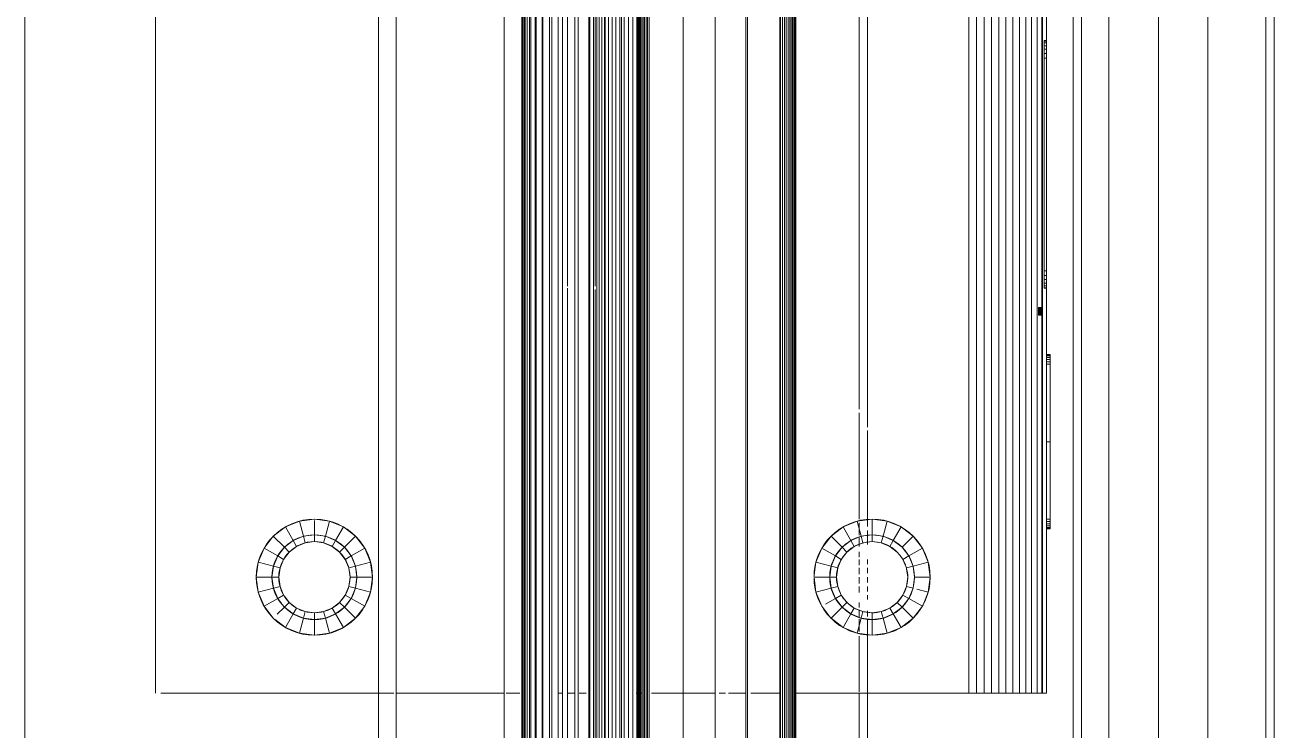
# Model space of a CAD drawing. Header units: millimetres. Extents: x -21051 to 202668, y -15646 to 13691.
# Drawn here: x -6299.7 to -5977.2, y 3319 to 3501.1 of the extents above; entities that cross this region are included whole.
import ezdxf

# ---------------------------------------------------------------- set-up
doc = ezdxf.new("R2010")
doc.units = ezdxf.units.MM
doc.layers.add('G-IMPT', color=8, linetype='Continuous', lineweight=5)
doc.layers.add('I-FURN', color=30, linetype='Continuous', lineweight=5)
doc.layers.get('0').off()
doc.layers.get('I-FURN').off()

# ---------------------------------------------------------------- blocks, each defined once
blk = doc.blocks.new('Sony_TV_Stand_7519 - Eileen_TV_Stand_Tall_dwg-860999-00_Ground floor')
at = {"layer": 'G-IMPT'}
for p, q in [((0, 215), (472.5, 215)), ((0, 215), (472.5, 215)), ((0, 215), (472.5, 215)), ((7.5, 215), (465, 215)), ((7.5, 215), (465, 215)), ((7.5, 215), (465, 215)), ((465, 215), (7.5, 215)), ((7.5, 215), (465, 215)), ((465, 215), (7.5, 215)), ((465, 215), (7.5, 215)), ((7.5, 215), (465, 215)), ((7.5, 215), (465, 215)), ((7.5, 215), (465, 215)), ((465, 215), (7.5, 215)), ((7.5, 215), (465, 215)), ((327.33, 71.42), (126.27, 71.42)), ((126.27, 71.42), (327.33, 71.42)), ((346.25, 71.42), (327.96, 71.42)), ((327.96, 71.42), (346.25, 71.42)), ((349.02, 71.42), (346.91, 71.42)), ((346.91, 71.42), (349.02, 71.42)), ((350.94, 71.42), (349.34, 71.42)), ((349.34, 71.42), (350.94, 71.42)), ((352.78, 71.42), (351.91, 71.42)), ((351.91, 71.42), (352.78, 71.42)), ((354.18, 71.42), (353.18, 71.42)), ((353.18, 71.42), (354.18, 71.42)), ((355.74, 71.42), (354.66, 71.42)), ((354.66, 71.42), (355.74, 71.42)), ((357.35, 71.42), (356.25, 71.42)), ((356.25, 71.42), (357.35, 71.42)), ((358.91, 71.42), (357.84, 71.42)), ((357.84, 71.42), (358.91, 71.42)), ((361.45, 71.42), (360.59, 71.42)), ((360.59, 71.42), (361.45, 71.42)), ((363.16, 71.42), (361.9, 71.42)), ((361.9, 71.42), (363.16, 71.42)), ((365.59, 71.42), (363.48, 71.42)), ((363.48, 71.42), (365.59, 71.42)), ((376, 71.42), (366.43, 71.42)), ((366.43, 71.42), (376, 71.42)), ((460, 71.42), (376.25, 71.42)), ((376.25, 71.42), (460, 71.42)), ((126.26, 70), (330.44, 70)), ((330.44, 70), (126.26, 70)), ((330.99, 70), (346.25, 70)), ((346.25, 70), (330.99, 70)), ((346.36, 70), (347.53, 70)), ((347.53, 70), (346.36, 70)), ((348.2, 70), (349.06, 70)), ((349.06, 70), (348.2, 70)), ((349.06, 70), (350.64, 70)), ((350.64, 70), (349.06, 70)), ((353.18, 70), (353.99, 70)), ((353.99, 70), (353.18, 70)), ((354.66, 70), (355.55, 70)), ((355.55, 70), (354.66, 70)), ((356.25, 70), (357.17, 70)), ((357.17, 70), (356.25, 70)), ((357.84, 70), (358.73, 70)), ((358.73, 70), (357.84, 70)), ((359.32, 70), (360.12, 70)), ((360.12, 70), (359.32, 70)), ((362.07, 70), (363.02, 70)), ((363.02, 70), (362.07, 70)), ((363.44, 70), (366.14, 70)), ((366.14, 70), (363.44, 70)), ((366.32, 70), (376.25, 70)), ((376.25, 70), (366.32, 70)), ((376.25, 70), (460, 70)), ((460, 70), (376.25, 70)), ((0, 34.57), (472.5, 34.57)), ((0, 34.57), (472.5, 34.57)), ((460, 33.15), (12.5, 33.15)), ((460, 28.41), (12.5, 28.41)), ((460, 28.41), (12.5, 28.41)), ((12.5, 28.41), (460, 28.41)), ((460, 28.41), (12.5, 28.41)), ((460, 19.91), (12.5, 19.91)), ((460, 19.91), (12.5, 19.91)), ((12.5, 19.91), (460, 19.91)), ((460, 19.91), (12.5, 19.91)), ((12.5, 11.41), (460, 11.41)), ((12.5, 11.41), (460, 11.41)), ((12.5, 11.41), (460, 11.41)), ((12.5, 11.41), (460, 11.41)), ((0, 0), (472.5, 0)), ((460, 1.42), (12.5, 1.42)), ((12.5, 1.42), (460, 1.42))]:
    blk.add_line(p, q, dxfattribs=at)
at = {"layer": 'G-IMPT', "flags": 128}
for points in [[(0, 129.31), (0, 215), (472.5, 215)], [(472.5, 82.31), (472.5, 34.57), (472.5, 0), (0, 0), (0, 34.57), (0, 82.31)], [(12.5, 1.42), (12.5, 33.15), (460, 33.15)]]:
    blk.add_lwpolyline(points, dxfattribs=at)
blk = doc.blocks.new('Sony_TV_Stand_7519 - Sony_TV_Stand_7519-1172076-00_Ground floor')
at = {"layer": 'G-IMPT'}
for p, q in [((210, 65), (-15.3, 65)), ((210, 65), (-15.3, 65)), ((45.87, 65), (10.63, 65)), ((10.63, 65), (45.87, 65)), ((45.87, 65), (10.63, 65)), ((41.37, 65), (41.37, 64.43)), ((41.52, 65), (41.37, 65)), ((41.52, 65), (41.37, 65)), ((41.37, 65), (45.87, 65)), ((41.37, 65), (41.37, 64.43)), ((41.52, 65), (41.97, 65)), ((41.52, 65), (41.97, 65)), ((41.52, 65), (41.52, 64.43)), ((41.52, 65), (41.52, 64.43)), ((41.52, 65), (41.52, 64.43)), ((41.52, 65), (41.52, 64.43)), ((41.97, 65), (42.69, 65)), ((41.97, 65), (42.69, 65)), ((41.97, 65), (41.97, 64.43)), ((41.97, 65), (41.97, 64.43)), ((41.97, 65), (41.97, 64.43)), ((41.97, 65), (41.97, 64.43)), ((42.69, 65), (43.62, 65)), ((42.69, 65), (43.62, 65)), ((42.69, 65), (42.69, 64.43)), ((42.69, 65), (42.69, 64.43)), ((42.69, 65), (42.69, 64.43)), ((42.69, 65), (42.69, 64.43)), ((43.62, 65), (44.7, 65)), ((43.62, 65), (44.7, 65)), ((43.62, 65), (43.62, 64.43)), ((43.62, 65), (43.62, 64.43)), ((43.62, 65), (43.62, 64.43)), ((43.62, 65), (43.62, 64.43)), ((44.7, 65), (45.87, 65)), ((44.7, 65), (45.87, 65)), ((44.7, 65), (44.7, 64.43)), ((44.7, 65), (44.7, 64.43)), ((44.7, 65), (44.7, 64.43)), ((44.7, 65), (44.7, 64.43)), ((45.87, 65), (100.87, 65)), ((45.87, 65), (100.87, 65)), ((45.87, 65), (45.87, 64.43)), ((45.87, 65), (45.87, 64.43)), ((100.87, 65), (45.87, 65)), ((45.87, 65), (100.87, 65)), ((45.87, 64.43), (45.87, 65)), ((100.87, 65), (45.87, 65)), ((100.87, 65), (102.03, 65)), ((100.87, 65), (102.03, 65)), ((100.87, 65), (100.87, 64.43)), ((100.87, 65), (100.87, 64.43)), ((125, 65), (100.87, 65)), ((100.87, 65), (125, 65)), ((105.37, 65), (100.87, 65)), ((125, 65), (100.87, 65)), ((102.03, 65), (103.12, 65)), ((102.03, 65), (103.12, 65)), ((102.03, 65), (102.03, 64.43)), ((102.03, 65), (102.03, 64.43)), ((102.03, 65), (102.03, 64.43)), ((102.03, 65), (102.03, 64.43)), ((103.12, 65), (104.05, 65)), ((103.12, 65), (104.05, 65)), ((103.12, 65), (103.12, 64.43)), ((103.12, 65), (103.12, 64.43)), ((103.12, 65), (103.12, 64.43)), ((103.12, 65), (103.12, 64.43)), ((104.05, 65), (104.77, 65)), ((104.05, 65), (104.77, 65)), ((104.05, 65), (104.05, 64.43)), ((104.05, 65), (104.05, 64.43)), ((104.05, 65), (104.05, 64.43)), ((104.05, 65), (104.05, 64.43)), ((104.77, 65), (105.21, 65)), ((104.77, 65), (105.21, 65)), ((104.77, 65), (104.77, 64.43)), ((104.77, 65), (104.77, 64.43)), ((104.77, 65), (104.77, 64.43)), ((104.77, 65), (104.77, 64.43)), ((105.21, 65), (105.37, 65)), ((105.21, 65), (105.37, 65)), ((105.21, 65), (105.21, 64.43)), ((105.21, 65), (105.21, 64.43)), ((105.21, 65), (105.21, 64.43)), ((105.21, 65), (105.21, 64.43)), ((105.37, 65), (105.37, 64.43)), ((105.37, 65), (105.37, 64.43)), ((122.5, 66), (122.5, 65)), ((122.59, 66), (122.5, 66)), ((122.59, 66), (122.5, 66)), ((122.5, 66), (125, 66)), ((122.5, 65), (122.5, 66)), ((122.59, 65), (122.5, 65)), ((122.59, 65), (122.5, 65)), ((122.5, 65), (125, 65)), ((122.5, 65), (125, 65)), ((122.59, 66), (122.83, 66)), ((122.59, 66), (122.83, 66)), ((122.59, 66), (122.59, 65)), ((122.59, 66), (122.59, 65)), ((122.59, 65), (122.59, 66)), ((122.59, 65), (122.59, 66)), ((122.83, 65), (122.59, 65)), ((122.83, 65), (122.59, 65)), ((122.83, 66), (123.23, 66)), ((122.83, 66), (123.23, 66)), ((122.83, 66), (122.83, 65)), ((122.83, 65), (122.83, 66)), ((122.83, 65), (122.83, 66)), ((122.83, 65), (122.83, 66)), ((122.83, 65), (123.23, 65)), ((123.23, 65), (122.83, 65)), ((123.23, 66), (123.75, 66)), ((123.23, 66), (123.75, 66)), ((123.23, 66), (123.23, 65)), ((123.23, 65), (123.23, 66)), ((123.23, 65), (123.23, 66)), ((123.23, 65), (123.23, 66)), ((123.23, 65), (123.75, 65)), ((123.75, 65), (123.23, 65)), ((123.75, 66), (124.35, 66)), ((123.75, 66), (124.35, 66)), ((123.75, 66), (123.75, 65)), ((123.75, 66), (123.75, 65)), ((123.75, 65), (123.75, 66)), ((123.75, 65), (123.75, 66)), ((123.75, 65), (124.35, 65)), ((124.35, 65), (123.75, 65)), ((124.35, 66), (125, 66)), ((124.35, 66), (125, 66)), ((124.35, 66), (124.35, 65)), ((124.35, 66), (124.35, 65)), ((124.35, 65), (124.35, 66)), ((124.35, 65), (124.35, 66)), ((124.35, 65), (125, 65)), ((125, 65), (124.35, 65)), ((125, 66), (145, 66)), ((125, 66), (145, 66)), ((125, 66), (125, 65)), ((125, 66), (125, 65)), ((125, 66), (145, 66)), ((125, 65), (125, 66)), ((125, 65), (145, 65)), ((145, 65), (125, 65)), ((165, 65), (125, 65)), ((125, 65), (165, 65)), ((145, 65), (125, 65)), ((145, 65), (125, 65)), ((165, 65), (125, 65)), ((145, 66), (165, 66)), ((145, 66), (165, 66)), ((145, 66), (145, 65)), ((145, 66), (145, 65)), ((145, 66), (145, 65)), ((145, 65), (165, 65)), ((145, 65), (165, 65)), ((165, 65), (145, 65)), ((145, 65), (165, 65)), ((165, 66), (165.65, 66)), ((165.65, 66), (165, 66)), ((165, 66), (165, 65)), ((165, 66), (165, 65)), ((167.5, 66), (165, 66)), ((165.65, 65), (165, 65)), ((165, 65), (165.65, 65)), ((210, 65), (165, 65)), ((165, 65), (210, 65)), ((167.5, 65), (165, 65)), ((210, 65), (165, 65)), ((165.65, 66), (166.25, 66)), ((166.25, 66), (165.65, 66)), ((165.65, 66), (165.65, 65)), ((165.65, 66), (165.65, 65)), ((165.65, 65), (165.65, 66)), ((165.65, 65), (165.65, 66)), ((166.25, 65), (165.65, 65)), ((165.65, 65), (166.25, 65)), ((166.25, 66), (166.77, 66)), ((166.25, 66), (166.77, 66)), ((166.25, 66), (166.25, 65)), ((166.25, 66), (166.25, 65)), ((166.25, 65), (166.25, 66)), ((166.25, 65), (166.25, 66)), ((166.77, 65), (166.25, 65)), ((166.25, 65), (166.77, 65)), ((166.77, 66), (167.17, 66)), ((166.77, 66), (167.17, 66)), ((166.77, 66), (166.77, 65)), ((166.77, 65), (166.77, 66)), ((166.77, 65), (166.77, 66)), ((166.77, 65), (166.77, 66)), ((166.77, 65), (167.17, 65)), ((166.77, 65), (167.17, 65)), ((167.17, 66), (167.41, 66)), ((167.17, 66), (167.41, 66)), ((167.17, 66), (167.17, 65)), ((167.17, 66), (167.17, 65)), ((167.17, 65), (167.17, 66)), ((167.17, 65), (167.17, 66)), ((167.17, 65), (167.41, 65)), ((167.41, 65), (167.17, 65)), ((167.41, 66), (167.5, 66)), ((167.41, 66), (167.5, 66)), ((167.41, 66), (167.41, 65)), ((167.41, 66), (167.41, 65)), ((167.41, 65), (167.41, 66)), ((167.41, 65), (167.41, 66)), ((167.41, 65), (167.5, 65)), ((167.5, 65), (167.41, 65)), ((167.5, 66), (167.5, 65)), ((167.5, 65), (167.5, 66)), ((210, 65), (210, 64)), ((210, 65), (210, 64)), ((210, 65), (210, 63.86)), ((210, 63.86), (210, 65)), ((210, 64), (210, 65)), ((210, 65), (210, 64)), ((210, 64), (210, 65)), ((210, 64), (210, 65)), ((-210, 64), (210, 64)), ((-210, 64), (210, 64)), ((210, 64), (-210, 64)), ((-210, 64), (210, 64)), ((-210, 63.86), (210, 63.86)), ((-210, 63.86), (210, 63.86)), ((-210, 63.86), (210, 63.86)), ((-210, 63.86), (210, 63.86)), ((-210, 62.58), (210, 62.58)), ((-210, 62.58), (210, 62.58)), ((-210, 62.58), (210, 62.58)), ((-210, 62.58), (210, 62.58)), ((41.52, 64.43), (41.37, 64.43)), ((41.52, 64.43), (41.37, 64.43)), ((41.37, 64.43), (45.87, 64.43)), ((41.52, 64.43), (41.97, 64.43)), ((41.52, 64.43), (41.97, 64.43)), ((41.97, 64.43), (42.69, 64.43)), ((41.97, 64.43), (42.69, 64.43)), ((42.69, 64.43), (43.62, 64.43)), ((42.69, 64.43), (43.62, 64.43)), ((43.62, 64.43), (44.7, 64.43)), ((43.62, 64.43), (44.7, 64.43)), ((44.7, 64.43), (45.87, 64.43)), ((44.7, 64.43), (45.87, 64.43)), ((45.87, 64.43), (100.87, 64.43)), ((45.87, 64.43), (100.87, 64.43)), ((100.87, 64.43), (102.03, 64.43)), ((100.87, 64.43), (102.03, 64.43)), ((105.37, 64.43), (100.87, 64.43)), ((102.03, 64.43), (103.12, 64.43)), ((102.03, 64.43), (103.12, 64.43)), ((103.12, 64.43), (104.05, 64.43)), ((103.12, 64.43), (104.05, 64.43)), ((104.05, 64.43), (104.77, 64.43)), ((104.05, 64.43), (104.77, 64.43)), ((104.77, 64.43), (105.21, 64.43)), ((104.77, 64.43), (105.21, 64.43)), ((105.21, 64.43), (105.37, 64.43)), ((105.21, 64.43), (105.37, 64.43)), ((110.3, 64), (110.33, 64)), ((110.33, 64), (110.3, 64)), ((110.3, 63), (110.3, 64)), ((110.33, 64), (110.3, 64)), ((110.3, 64), (110.33, 64)), ((112.3, 64), (110.3, 64)), ((110.3, 64), (110.3, 63)), ((110.3, 63), (110.33, 63)), ((110.33, 63), (110.3, 63)), ((112.3, 63), (110.3, 63)), ((110.33, 64), (110.43, 64)), ((110.43, 64), (110.33, 64)), ((110.33, 63), (110.33, 64)), ((110.33, 63), (110.33, 64)), ((110.43, 64), (110.33, 64)), ((110.33, 64), (110.43, 64)), ((110.33, 64), (110.33, 63)), ((110.33, 64), (110.33, 63)), ((110.33, 63), (110.43, 63)), ((110.33, 63), (110.43, 63)), ((110.43, 64), (110.59, 64)), ((110.43, 64), (110.59, 64)), ((110.43, 64), (110.43, 63)), ((110.43, 63), (110.43, 64)), ((110.59, 64), (110.43, 64)), ((110.43, 64), (110.59, 64)), ((110.43, 64), (110.43, 63)), ((110.43, 64), (110.43, 63)), ((110.43, 63), (110.59, 63)), ((110.43, 63), (110.59, 63)), ((110.8, 64), (110.59, 64)), ((110.59, 64), (110.8, 64)), ((110.59, 63), (110.59, 64)), ((110.59, 63), (110.59, 64)), ((110.8, 64), (110.59, 64)), ((110.59, 64), (110.8, 64)), ((110.59, 64), (110.59, 63)), ((110.59, 64), (110.59, 63)), ((110.59, 63), (110.8, 63)), ((110.8, 63), (110.59, 63)), ((111.04, 64), (110.8, 64)), ((110.8, 64), (111.04, 64)), ((110.8, 64), (110.8, 63)), ((110.8, 63), (110.8, 64)), ((111.04, 64), (110.8, 64)), ((110.8, 64), (111.04, 64)), ((110.8, 64), (110.8, 63)), ((110.8, 64), (110.8, 63)), ((110.8, 63), (111.04, 63)), ((111.04, 63), (110.8, 63)), ((111.3, 64), (111.04, 64)), ((111.04, 64), (111.3, 64)), ((111.04, 64), (111.04, 63)), ((111.04, 63), (111.04, 64)), ((111.3, 64), (111.04, 64)), ((111.04, 64), (111.3, 64)), ((111.04, 64), (111.04, 63)), ((111.04, 64), (111.04, 63)), ((111.04, 63), (111.3, 63)), ((111.04, 63), (111.3, 63)), ((111.55, 64), (111.3, 64)), ((111.3, 64), (111.55, 64)), ((111.3, 64), (111.3, 63)), ((111.3, 63), (111.3, 64)), ((111.3, 64), (111.55, 64)), ((111.3, 64), (111.55, 64)), ((111.3, 64), (111.3, 63)), ((111.3, 64), (111.3, 63)), ((111.3, 63), (111.55, 63)), ((111.55, 63), (111.3, 63)), ((111.8, 64), (111.55, 64)), ((111.55, 64), (111.8, 64)), ((111.55, 64), (111.55, 63)), ((111.55, 63), (111.55, 64)), ((111.55, 64), (111.8, 64)), ((111.8, 64), (111.55, 64)), ((111.55, 64), (111.55, 63)), ((111.55, 64), (111.55, 63)), ((111.55, 63), (111.8, 63)), ((111.55, 63), (111.8, 63)), ((112, 64), (111.8, 64)), ((111.8, 64), (112, 64)), ((111.8, 64), (111.8, 63)), ((111.8, 63), (111.8, 64)), ((111.8, 64), (112, 64)), ((112, 64), (111.8, 64)), ((111.8, 64), (111.8, 63)), ((111.8, 64), (111.8, 63)), ((111.8, 63), (112, 63)), ((111.8, 63), (112, 63)), ((112, 64), (112.16, 64)), ((112.16, 64), (112, 64)), ((112, 63), (112, 64)), ((112, 63), (112, 64)), ((112, 64), (112.16, 64)), ((112.16, 64), (112, 64)), ((112, 64), (112, 63)), ((112, 64), (112, 63)), ((112, 63), (112.16, 63)), ((112.16, 63), (112, 63)), ((112.16, 64), (112.26, 64)), ((112.26, 64), (112.16, 64)), ((112.16, 63), (112.16, 64)), ((112.16, 63), (112.16, 64)), ((112.16, 64), (112.26, 64)), ((112.26, 64), (112.16, 64)), ((112.16, 64), (112.16, 63)), ((112.16, 64), (112.16, 63)), ((112.16, 63), (112.26, 63)), ((112.26, 63), (112.16, 63)), ((112.3, 64), (112.26, 64)), ((112.3, 64), (112.26, 64)), ((112.26, 63), (112.26, 64)), ((112.26, 63), (112.26, 64)), ((112.26, 64), (112.3, 64)), ((112.3, 64), (112.26, 64)), ((112.26, 64), (112.26, 63)), ((112.26, 64), (112.26, 63)), ((112.3, 63), (112.26, 63)), ((112.26, 63), (112.3, 63)), ((112.3, 63), (112.3, 64)), ((112.3, 64), (112.3, 63)), ((210, 64.1), (210, 56.34)), ((210, 56.34), (210, 64.1)), ((210, 63.86), (210, 62.58)), ((210, 62.58), (210, 63.86)), ((210, 62.58), (210, 61.18)), ((210, 62.58), (210, 61.18)), ((-210, 61.18), (210, 61.18)), ((-210, 61.18), (210, 61.18)), ((-210, 61.18), (210, 61.18)), ((-210, 61.18), (210, 61.18)), ((-210, 59.66), (210, 59.66)), ((-210, 59.66), (210, 59.66)), ((-210, 59.66), (210, 59.66)), ((-210, 59.66), (210, 59.66)), ((210, 61.18), (210, 59.66)), ((210, 59.66), (210, 61.18)), ((210, 59.66), (210, 58.05)), ((210, 59.66), (210, 58.05)), ((-210, 58.05), (210, 58.05)), ((-210, 58.05), (210, 58.05)), ((-210, 58.05), (210, 58.05)), ((-210, 58.05), (210, 58.05)), ((-210, 56.34), (210, 56.34)), ((-210, 56.34), (210, 56.34)), ((-210, 56.34), (210, 56.34)), ((-210, 56.34), (210, 56.34)), ((210, 58.05), (210, 56.34)), ((210, 58.05), (210, 56.34)), ((210, 54.56), (210, 56.34)), ((210, 56.34), (210, 54.56)), ((210, 56.34), (210, 45)), ((210, 45), (210, 56.34)), ((-210, 54.56), (210, 54.56)), ((-210, 54.56), (210, 54.56)), ((-210, 54.56), (210, 54.56)), ((-210, 54.56), (210, 54.56)), ((-210, 52.72), (210, 52.72)), ((-210, 52.72), (210, 52.72)), ((-210, 52.72), (210, 52.72)), ((-210, 52.72), (210, 52.72)), ((210, 54.56), (210, 52.72)), ((210, 54.56), (210, 52.72)), ((210, 52.72), (210, 50.82)), ((210, 52.72), (210, 50.82)), ((-210, 50.82), (210, 50.82)), ((-210, 50.82), (210, 50.82)), ((-210, 50.82), (210, 50.82)), ((-210, 50.82), (210, 50.82)), ((-210, 48.9), (210, 48.9)), ((-210, 48.9), (210, 48.9)), ((-210, 48.9), (210, 48.9)), ((-210, 48.9), (210, 48.9)), ((210, 50.82), (210, 48.9)), ((210, 50.82), (210, 48.9)), ((210, 48.9), (210, 46.95)), ((210, 48.9), (210, 46.95)), ((-210, 46.95), (210, 46.95)), ((-210, 46.95), (210, 46.95)), ((-210, 46.95), (210, 46.95)), ((-210, 46.95), (210, 46.95)), ((210, 45), (210, 46.95)), ((210, 45), (210, 46.95)), ((210, 45), (-210, 45)), ((210, 45), (-210, 45)), ((-210, 45), (210, 45)), ((-210, 45), (210, 45)), ((210, 45), (-210, 45)), ((210, 45), (-210, 45)), ((-210, 45), (210, 45)), ((-210, 45), (210, 45)), ((210, 0.3), (210, 45)), ((210, 45), (210, 0.3)), ((210, 45), (210, 0.3)), ((172.5, 32.99), (169.39, 30.61)), ((176.12, 34.49), (172.5, 32.99)), ((172.5, 32.99), (174.52, 29.48)), ((176.12, 34.49), (180, 35)), ((176.12, 34.49), (177.17, 30.58)), ((180, 35), (183.88, 34.49)), ((180, 35), (180, 30.95)), ((180, 35), (180, 30.95)), ((183.88, 34.49), (183.09, 31.55)), ((183.88, 34.49), (183.09, 31.55)), ((183.88, 34.49), (186.67, 33.33)), ((187.5, 32.99), (185.47, 29.48)), ((187.5, 32.99), (190.61, 30.61)), ((169.39, 30.61), (167.01, 27.5)), ((169.39, 30.61), (172.26, 27.74)), ((169.39, 30.61), (172.26, 27.74)), ((174.52, 29.48), (172.26, 27.74)), ((174.52, 29.48), (177.17, 30.58)), ((174.52, 29.48), (175.4, 27.97)), ((177.17, 30.58), (180, 30.95)), ((177.17, 30.58), (177.62, 28.88)), ((180, 29.2), (177.82, 28.91)), ((177.82, 28.91), (180, 29.2)), ((177.82, 28.91), (180, 29.2)), ((180, 30.95), (182.83, 30.58)), ((182.38, 28.88), (180, 29.2)), ((182.38, 28.88), (180, 29.2)), ((180, 29.2), (182.38, 28.88)), ((182.83, 30.58), (182.38, 28.88)), ((182.83, 30.58), (182.38, 28.88)), ((185.47, 29.48), (182.83, 30.58)), ((185.47, 29.48), (184.6, 27.97)), ((185.47, 29.48), (187.74, 27.74)), ((190.61, 30.61), (187.74, 27.74)), ((190.61, 30.61), (192.99, 27.5)), ((167.01, 27.5), (165.51, 23.88)), ((167.01, 27.5), (170.52, 25.47)), ((167.01, 27.5), (170.52, 25.47)), ((170.52, 25.47), (172.26, 27.74)), ((172.03, 24.6), (173.5, 26.5)), ((172.03, 24.6), (173.5, 26.5)), ((173.5, 26.5), (172.03, 24.6)), ((177.62, 28.88), (175.4, 27.97)), ((177.62, 28.88), (175.4, 27.97)), ((177.62, 28.88), (175.4, 27.97)), ((184.6, 27.97), (182.38, 28.88)), ((182.38, 28.88), (184.6, 27.97)), ((184.6, 27.97), (182.38, 28.88)), ((184.6, 27.97), (186.5, 26.5)), ((184.6, 27.97), (186.5, 26.5)), ((186.5, 26.5), (184.6, 27.97)), ((186.5, 26.5), (187.74, 27.74)), ((186.5, 26.5), (187.97, 24.6)), ((187.97, 24.6), (186.5, 26.5)), ((186.5, 26.5), (187.97, 24.6)), ((187.74, 27.74), (189.48, 25.47)), ((192.99, 27.5), (189.48, 25.47)), ((192.99, 27.5), (194.49, 23.88)), ((165.51, 23.88), (165, 20)), ((165.51, 23.88), (169.42, 22.83)), ((169.05, 20), (169.42, 22.83)), ((169.42, 22.83), (170.4, 25.2)), ((169.42, 22.83), (171.12, 22.38)), ((170.72, 25.36), (172.03, 24.6)), ((170.72, 25.36), (172.03, 24.6)), ((171.12, 22.38), (172.03, 24.6)), ((172.03, 24.6), (171.12, 22.38)), ((171.12, 22.38), (172.03, 24.6)), ((189.48, 25.47), (187.97, 24.6)), ((188.88, 22.38), (187.97, 24.6)), ((188.88, 22.38), (187.97, 24.6)), ((188.88, 22.38), (187.97, 24.6)), ((190.58, 22.83), (188.88, 22.38)), ((190.58, 22.83), (189.48, 25.47)), ((194.49, 23.88), (190.58, 22.83)), ((190.95, 20), (190.58, 22.83)), ((195, 20), (194.49, 23.88)), ((165, 20), (165.51, 16.12)), ((165, 20), (169.05, 20)), ((169.05, 20), (169.42, 17.17)), ((169.05, 20), (170.8, 20)), ((171.12, 22.38), (170.8, 20)), ((171.12, 22.38), (170.8, 20)), ((170.8, 20), (171.12, 22.38)), ((171.12, 17.62), (170.8, 20)), ((171.12, 17.62), (170.8, 20)), ((171.12, 17.62), (170.8, 20)), ((188.88, 22.38), (189.2, 20)), ((189.2, 20), (188.88, 22.38)), ((188.88, 22.38), (189.2, 20)), ((189.2, 20), (188.88, 17.62)), ((189.2, 20), (188.88, 17.62)), ((189.2, 20), (188.88, 17.62)), ((190.95, 20), (189.2, 20)), ((190.95, 20), (190.58, 17.17)), ((195, 20), (190.95, 20)), ((195, 20), (194.49, 16.12)), ((165.51, 16.12), (169.42, 17.17)), ((169.42, 17.17), (171.12, 17.62)), ((169.42, 17.17), (170.52, 14.52)), ((172.03, 15.4), (171.12, 17.62)), ((171.12, 17.62), (172.03, 15.4)), ((171.12, 17.62), (172.03, 15.4)), ((187.97, 15.4), (188.88, 17.62)), ((187.97, 15.4), (188.88, 17.62)), ((188.88, 17.62), (187.97, 15.4)), ((190.58, 17.17), (188.88, 17.62)), ((190.58, 17.17), (189.48, 14.52)), ((194.49, 16.12), (190.58, 17.17)), ((165.51, 16.12), (167.01, 12.5)), ((167.01, 12.5), (170.52, 14.52)), ((170.52, 14.52), (172.03, 15.4)), ((172.26, 12.26), (170.52, 14.52)), ((173.5, 13.5), (172.03, 15.4)), ((173.5, 13.5), (172.03, 15.4)), ((173.5, 13.5), (172.03, 15.4)), ((172.26, 12.26), (173.5, 13.5)), ((173.5, 13.5), (175.4, 12.03)), ((175.4, 12.03), (173.5, 13.5)), ((175.4, 12.03), (173.5, 13.5)), ((186.5, 13.5), (184.6, 12.03)), ((186.5, 13.5), (184.6, 12.03)), ((186.5, 13.5), (184.6, 12.03)), ((187.97, 15.4), (186.5, 13.5)), ((186.5, 13.5), (187.97, 15.4)), ((187.97, 15.4), (186.5, 13.5)), ((186.5, 13.5), (187.74, 12.26)), ((189.48, 14.52), (187.74, 12.26)), ((189.48, 14.52), (187.97, 15.4)), ((192.99, 12.5), (189.48, 14.52)), ((192.99, 12.5), (194.49, 16.12)), ((167.01, 12.5), (169.39, 9.39)), ((169.39, 9.39), (172.26, 12.26)), ((174.52, 10.52), (172.26, 12.26)), ((172.5, 7.01), (174.52, 10.52)), ((175.4, 12.03), (174.52, 10.52)), ((177.17, 9.42), (174.52, 10.52)), ((175.4, 12.03), (177.62, 11.12)), ((175.4, 12.03), (177.62, 11.12)), ((175.4, 12.03), (177.62, 11.12)), ((177.17, 9.42), (177.62, 11.12)), ((177.62, 11.12), (180, 10.8)), ((180, 10.8), (177.62, 11.12)), ((180, 10.8), (177.62, 11.12)), ((182.38, 11.12), (180, 10.8)), ((182.38, 11.12), (180, 10.8)), ((180, 10.8), (182.38, 11.12)), ((180, 9.05), (180, 10.8)), ((182.38, 11.12), (184.6, 12.03)), ((184.6, 12.03), (182.38, 11.12)), ((182.38, 11.12), (184.6, 12.03)), ((182.83, 9.42), (182.38, 11.12)), ((182.83, 9.42), (185.47, 10.52)), ((185.47, 10.52), (184.6, 12.03)), ((185.47, 10.52), (187.74, 12.26)), ((186.94, 7.98), (185.47, 10.52)), ((190.61, 9.39), (187.74, 12.26)), ((190.61, 9.39), (192.99, 12.5)), ((169.39, 9.39), (172.5, 7.01)), ((172.5, 7.01), (176.12, 5.51)), ((176.12, 5.51), (177.17, 9.42)), ((180, 9.05), (177.17, 9.42)), ((182.83, 9.42), (180, 9.05)), ((180, 5.33), (180, 9.05)), ((183.88, 5.51), (182.83, 9.42)), ((183.88, 5.51), (187.5, 7.01)), ((187.5, 7.01), (190.57, 9.36)), ((176.12, 5.51), (179.36, 5.08)), ((180, 5), (183.88, 5.51)), ((512.13, 0.17), (-513.16, 0.17)), ((512.13, 0.27), (-512.65, 0.27)), ((512.13, 0.3), (-512.13, 0.3)), ((-512.13, 0.3), (512.13, 0.3)), ((476.79, 0.3), (-476.79, 0.3)), ((-476.79, 0.3), (476.79, 0.3)), ((-476.79, 0.3), (476.79, 0.3)), ((476.79, 0.3), (-476.79, 0.3)), ((-476.79, 0.3), (476.79, 0.3)), ((476.79, 0.3), (-476.79, 0.3)), ((476.79, 0.27), (-476.79, 0.27)), ((-476.79, 0.27), (476.79, 0.27)), ((476.79, 0.17), (-476.79, 0.17)), ((-476.79, 0.17), (476.79, 0.17)), ((476.79, 0), (-476.79, 0)), ((-516.07, -3.15), (512.13, -3.15)), ((-515.96, -2.64), (512.13, -2.64)), ((-515.8, -2.15), (512.13, -2.15)), ((-515.57, -1.68), (512.13, -1.68)), ((-515.28, -1.25), (512.13, -1.25)), ((-514.94, -0.86), (512.13, -0.86)), ((-514.55, -0.52), (512.13, -0.52)), ((-514.12, -0.23), (512.13, -0.23)), ((-514.12, -0.23), (512.13, -0.23)), ((-513.65, 0), (512.13, 0)), ((476.79, 0), (-476.79, 0)), ((-476.79, -0.23), (476.79, -0.23)), ((476.79, -0.23), (-476.79, -0.23)), ((-476.79, -0.52), (476.79, -0.52)), ((476.79, -0.52), (-476.79, -0.52)), ((-476.79, -0.86), (476.79, -0.86)), ((476.79, -0.86), (-476.79, -0.86)), ((476.79, -1.25), (-476.79, -1.25)), ((476.79, -1.25), (-476.79, -1.25)), ((476.79, -1.68), (-476.79, -1.68)), ((476.79, -1.68), (-476.79, -1.68)), ((-476.79, -2.64), (476.79, -2.64)), ((476.79, -2.64), (-476.79, -2.64)), ((-476.79, -3.15), (476.79, -3.15)), ((476.79, -3.15), (-476.79, -3.15)), ((476.79, -2.15), (-83.59, -2.15)), ((476.79, -2.15), (-83.59, -2.15)), ((-516.1, -3.67), (512.13, -3.67)), ((-476.79, -3.67), (476.79, -3.67)), ((476.79, -3.67), (-476.79, -3.67)), ((-476.79, -3.86), (476.79, -3.86)), ((476.79, -3.86), (-476.79, -3.86)), ((-476.79, -3.86), (476.79, -3.86)), ((-476.79, -3.86), (476.79, -3.86)), ((-476.79, -3.86), (476.79, -3.86)), ((-476.79, -3.86), (476.79, -3.86)), ((210, -6.17), (210, -3.86)), ((210, -3.86), (210, -6.17)), ((210, -3.86), (210, -6.17)), ((210, -3.86), (210, -6.17)), ((210, -11.31), (210, -6.19)), ((210, -6.19), (210, -11.31)), ((210, -6.19), (210, -11.31)), ((210, -6.19), (210, -11.31)), ((544.18, -12.18), (-544.18, -12.18)), ((544.18, -12.18), (-544.18, -12.18)), ((-516.1, -12.18), (516.1, -12.18)), ((-516.1, -12.18), (516.1, -12.18)), ((516.1, -12.18), (-516.1, -12.18)), ((516.1, -12.18), (-516.1, -12.18)), ((516.1, -12.18), (-516.1, -12.18)), ((516.1, -12.18), (-516.1, -12.18)), ((-516.1, -12.18), (516.1, -12.18)), ((516.1, -12.18), (-516.1, -12.18)), ((-280.79, -12.18), (280.79, -12.18)), ((280.79, -12.18), (-280.79, -12.18)), ((280.79, -12.18), (-280.79, -12.18)), ((-280.79, -12.57), (280.79, -12.57)), ((210, -14.71), (210, -12.57)), ((210, -12.57), (210, -14.71)), ((210, -12.57), (210, -14.71)), ((210, -12.57), (210, -14.71)), ((210, -17.11), (210, -14.73)), ((210, -14.73), (210, -17.11)), ((210, -14.73), (210, -17.11)), ((210, -14.73), (210, -17.11)), ((210, -19.52), (210, -17.88)), ((210, -17.88), (210, -19.52)), ((210, -17.88), (210, -19.52)), ((210, -17.88), (210, -19.52)), ((555.41, -20.5), (-555.41, -20.5)), ((555.41, -20.5), (-555.41, -20.5)), ((544.18, -20.5), (-544.18, -20.5)), ((516.1, -20.5), (-516.1, -20.5)), ((516.1, -20.5), (-516.1, -20.5)), ((516.1, -20.5), (-516.1, -20.5)), ((210, -28.82), (210, -20.5)), ((210, -20.5), (210, -28.82)), ((210, -20.5), (210, -28.82)), ((210, -20.5), (210, -28.82)), ((-555.41, -28.82), (555.41, -28.82)), ((516.1, -28.82), (-516.1, -28.82)), ((516.1, -28.82), (-516.1, -28.82)), ((-516.1, -28.82), (516.1, -28.82)), ((-516.1, -28.82), (516.1, -28.82)), ((-516.1, -28.82), (516.1, -28.82)), ((-516.1, -28.82), (516.1, -28.82)), ((-516.1, -28.82), (516.1, -28.82)), ((-516.1, -28.82), (516.1, -28.82)), ((516.1, -28.82), (-516.1, -28.82)), ((210, -36.97), (210, -28.82)), ((210, -28.82), (210, -36.97)), ((210, -28.82), (210, -36.97)), ((210, -28.82), (210, -36.97)), ((516.1, -37.58), (-516.1, -37.58)), ((516.1, -37.98), (-516.1, -37.98)), ((516.1, -38.37), (-516.1, -38.37)), ((516.1, -38.37), (-516.1, -38.37)), ((-516.1, -38.75), (516.1, -38.75)), ((-516.1, -39.11), (516.1, -39.11)), ((516.1, -39.11), (-516.1, -39.11)), ((516.1, -39.45), (-516.1, -39.45)), ((-516.1, -39.77), (516.1, -39.77)), ((-516.1, -40.07), (516.1, -40.07)), ((-516.1, -40.33), (516.1, -40.33)), ((-516.1, -40.56), (516.1, -40.56)), ((-516.1, -40.76), (516.1, -40.76)), ((516.1, -41.8), (-516.1, -41.8)), ((-516.1, -41.8), (516.1, -41.8)), ((210, -40.88), (210, -39.45)), ((210, -39.45), (210, -40.88)), ((210, -39.45), (210, -40.88)), ((210, -39.45), (210, -40.88)), ((516.1, -42.92), (-516.1, -42.92)), ((-516.1, -42.92), (516.1, -42.92)), ((516.1, -44.03), (-516.1, -44.03)), ((-516.1, -44.03), (516.1, -44.03)), ((516.1, -44.73), (-516.1, -44.73)), ((516.1, -44.73), (-516.1, -44.73)), ((516.1, -45.11), (-516.1, -45.11)), ((-516.1, -45.11), (516.1, -45.11)), ((516.1, -46.16), (-516.1, -46.16)), ((-516.1, -46.16), (516.1, -46.16)), ((516.1, -47.15), (-516.1, -47.15)), ((-516.1, -47.15), (516.1, -47.15)), ((516.1, -48.09), (-516.1, -48.09)), ((-516.1, -48.09), (516.1, -48.09)), ((516.1, -48.96), (-516.1, -48.96)), ((-516.1, -48.96), (516.1, -48.96)), ((516.1, -49.13), (-516.1, -49.13)), ((516.1, -49.13), (-516.1, -49.13)), ((516.1, -49.75), (-516.1, -49.75)), ((-516.1, -49.75), (516.1, -49.75)), ((516.1, -51.04), (-516.1, -51.04)), ((-516.1, -51.04), (516.1, -51.04)), ((104.84, -51.54), (-516.1, -51.54)), ((-516.1, -51.54), (104.84, -51.54)), ((516.1, -50.44), (-177.69, -50.44)), ((-177.68, -50.44), (516.1, -50.44)), ((516.1, -51.54), (105.68, -51.54)), ((105.68, -51.54), (516.1, -51.54)), ((516.1, -51.93), (-516.1, -51.93)), ((-516.1, -51.93), (516.1, -51.93)), ((516.1, -52.9), (-516.1, -52.9)), ((516.1, -52.9), (-516.1, -52.9)), ((516.1, -53.13), (-516.1, -53.13)), ((516.1, -53.13), (-516.1, -53.13)), ((210, -55.66), (210, -53.79)), ((210, -53.79), (210, -55.66)), ((210, -53.79), (210, -55.66)), ((210, -53.79), (210, -55.66)), ((516.1, -55.91), (-516.1, -55.91)), ((516.1, -55.91), (-516.1, -55.91)), ((516.1, -56.73), (-516.1, -56.73)), ((516.1, -56.73), (-516.1, -56.73)), ((210, -58.65), (210, -56.73)), ((210, -56.73), (210, -58.65)), ((210, -56.73), (210, -58.65)), ((210, -56.73), (210, -58.65)), ((104.84, -58.65), (-516.1, -58.65)), ((104.84, -58.65), (-516.1, -58.65)), ((516.1, -59.92), (-516.1, -59.92)), ((516.1, -59.92), (-516.1, -59.92)), ((516.1, -61.1), (-516.1, -61.1)), ((516.1, -61.1), (-516.1, -61.1)), ((516.1, -58.65), (105.34, -58.65)), ((516.1, -58.65), (105.35, -58.65)), ((210, -61.1), (210, -59.92)), ((210, -59.92), (210, -61.1)), ((210, -59.92), (210, -61.1)), ((210, -59.92), (210, -61.1)), ((516.1, -62.69), (-516.1, -62.69)), ((516.1, -62.69), (-516.1, -62.69)), ((516.1, -63.28), (-516.1, -63.28)), ((516.1, -63.28), (-516.1, -63.28)), ((516.1, -65.04), (-516.1, -65.04)), ((516.1, -65.04), (-516.1, -65.04)), ((516.1, -65.16), (-516.1, -65.16)), ((516.1, -65.16), (-516.1, -65.16)), ((516.1, -66.76), (-516.1, -66.76)), ((516.1, -66.76), (-516.1, -66.76)), ((516.1, -66.97), (-516.1, -66.97)), ((516.1, -66.97), (-516.1, -66.97)), ((516.1, -68.08), (-516.1, -68.08)), ((516.1, -68.08), (-516.1, -68.08)), ((516.1, -68.48), (-516.1, -68.48)), ((516.1, -68.48), (-516.1, -68.48)), ((516.1, -69.1), (-516.1, -69.1)), ((516.1, -69.1), (-516.1, -69.1)), ((516.1, -69.55), (-516.1, -69.55)), ((516.1, -69.55), (-516.1, -69.55)), ((516.1, -69.83), (-516.1, -69.83)), ((516.1, -69.83), (-516.1, -69.83)), ((516.1, -70.2), (-516.1, -70.2)), ((516.1, -70.2), (-516.1, -70.2)), ((516.1, -70.27), (-516.1, -70.27)), ((516.1, -70.27), (-516.1, -70.27)), ((516.1, -70.42), (-516.1, -70.42)), ((-516.1, -70.42), (516.1, -70.42)), ((-280.79, -70.42), (280.79, -70.42)), ((-280.79, -70.42), (280.79, -70.42)), ((-280.79, -70.42), (280.79, -70.42)), ((280.79, -70.42), (-280.79, -70.42)), ((280.79, -70.42), (-280.79, -70.42)), ((280.79, -70.42), (-280.79, -70.42)), ((280.79, -70.42), (-280.79, -70.42)), ((280.79, -70.42), (-280.79, -70.42)), ((210, -74.51), (210, -71)), ((210, -71), (210, -74.51)), ((210, -71), (210, -74.51)), ((210, -71), (210, -74.51)), ((-280.79, -75.01), (280.79, -75.01)), ((-280.79, -75.01), (280.79, -75.01)), ((-280.79, -75.01), (280.79, -75.01)), ((210, -102.86), (210, -75.01)), ((210, -75.01), (210, -102.86)), ((210, -75.01), (210, -102.86)), ((210, -75.01), (210, -102.86)), ((280.79, -102.86), (-280.79, -102.86)), ((210, -107.49), (210, -103.45)), ((210, -103.45), (210, -107.49)), ((210, -103.45), (210, -107.49)), ((210, -103.45), (210, -107.49)), ((-280.79, -107.49), (280.79, -107.49)), ((-280.79, -107.49), (280.79, -107.49)), ((-280.79, -107.49), (280.79, -107.49)), ((172.5, -111.01), (176.12, -109.51)), ((176.12, -109.51), (180, -109)), ((176.12, -109.51), (177.17, -113.42)), ((180, -109), (183.88, -109.51)), ((180, -109), (180, -113.05)), ((183.88, -109.51), (182.83, -113.42)), ((183.88, -109.51), (187.5, -111.01)), ((210, -163.63), (210, -107.49)), ((210, -107.49), (210, -163.63)), ((210, -107.49), (210, -163.63)), ((210, -107.49), (210, -163.63)), ((169.39, -113.39), (172.5, -111.01)), ((172.5, -111.01), (174.52, -114.52)), ((187.5, -111.01), (185.47, -114.52)), ((187.5, -111.01), (190.61, -113.39)), ((167.01, -116.5), (169.39, -113.39)), ((169.39, -113.39), (172.26, -116.26)), ((172.26, -116.26), (174.52, -114.52)), ((175.4, -116.03), (173.5, -117.5)), ((173.5, -117.5), (175.4, -116.03)), ((173.5, -117.5), (175.4, -116.03)), ((174.52, -114.52), (177.17, -113.42)), ((174.52, -114.52), (175.4, -116.03)), ((175.4, -116.03), (177.62, -115.12)), ((175.4, -116.03), (177.62, -115.12)), ((177.62, -115.12), (175.4, -116.03)), ((177.17, -113.42), (180, -113.05)), ((177.17, -113.42), (177.62, -115.12)), ((180, -114.8), (177.62, -115.12)), ((177.62, -115.12), (180, -114.8)), ((177.62, -115.12), (180, -114.8)), ((182.83, -113.42), (180, -113.05)), ((180, -113.05), (180, -114.8)), ((180, -114.8), (182.38, -115.12)), ((180, -114.8), (182.38, -115.12)), ((180, -114.8), (182.38, -115.12)), ((182.83, -113.42), (182.38, -115.12)), ((184.6, -116.03), (182.38, -115.12)), ((184.6, -116.03), (182.38, -115.12)), ((184.6, -116.03), (182.38, -115.12)), ((185.47, -114.52), (182.83, -113.42)), ((185.47, -114.52), (184.6, -116.03)), ((186.5, -117.5), (184.6, -116.03)), ((184.6, -116.03), (186.5, -117.5)), ((186.5, -117.5), (184.6, -116.03)), ((187.74, -116.26), (185.47, -114.52)), ((190.61, -113.39), (187.74, -116.26)), ((190.61, -113.39), (192.99, -116.5)), ((165.51, -120.12), (167.01, -116.5)), ((167.01, -116.5), (170.52, -118.53)), ((170.52, -118.53), (169.42, -121.17)), ((170.52, -118.53), (172.26, -116.26)), ((170.52, -118.53), (172.03, -119.4)), ((173.5, -117.5), (172.03, -119.4)), ((173.5, -117.5), (172.03, -119.4)), ((172.03, -119.4), (173.5, -117.5)), ((172.26, -116.26), (173.5, -117.5)), ((187.74, -116.26), (186.5, -117.5)), ((186.5, -117.5), (187.97, -119.4)), ((186.5, -117.5), (187.97, -119.4)), ((186.5, -117.5), (187.97, -119.4)), ((189.48, -118.53), (187.74, -116.26)), ((189.48, -118.53), (187.97, -119.4)), ((192.99, -116.5), (189.48, -118.53)), ((189.48, -118.53), (190.58, -121.17)), ((192.99, -116.5), (194.49, -120.12)), ((165.02, -123.87), (165.51, -120.12)), ((165.51, -120.12), (169.42, -121.17)), ((169.42, -121.17), (169.05, -124)), ((171.12, -121.62), (169.42, -121.17)), ((170.8, -124), (171.12, -121.62)), ((170.8, -124), (171.12, -121.62)), ((171.12, -121.62), (170.8, -124)), ((171.12, -121.62), (172.03, -119.4)), ((172.03, -119.4), (171.12, -121.62)), ((171.12, -121.62), (172.03, -119.4)), ((187.97, -119.4), (188.88, -121.62)), ((188.88, -121.62), (187.97, -119.4)), ((188.88, -121.62), (187.97, -119.4)), ((190.58, -121.17), (188.88, -121.62)), ((188.88, -121.62), (189.2, -124)), ((188.88, -121.62), (189.2, -124)), ((188.88, -121.62), (189.2, -124)), ((194.49, -120.12), (190.58, -121.17)), ((190.58, -121.17), (190.95, -124)), ((195, -124), (194.49, -120.12)), ((165.51, -127.88), (165, -124)), ((165.33, -124), (169.05, -124)), ((169.05, -124), (169.42, -126.83)), ((169.05, -124), (170.8, -124)), ((171.1, -126.28), (170.8, -124)), ((170.8, -124), (171.1, -126.28)), ((171.1, -126.28), (170.8, -124)), ((188.88, -126.38), (189.2, -124)), ((188.88, -126.38), (189.2, -124)), ((189.2, -124), (188.88, -126.38)), ((190.95, -124), (189.2, -124)), ((190.95, -124), (190.58, -126.83)), ((195, -124), (190.95, -124)), ((194.49, -127.88), (195, -124)), ((165.51, -127.88), (169.42, -126.83)), ((167.01, -131.5), (165.51, -127.88)), ((169.42, -126.83), (171.12, -126.38)), ((169.42, -126.83), (170.52, -129.48)), ((170.52, -129.48), (172.03, -128.6)), ((171.12, -126.38), (172.03, -128.6)), ((171.12, -126.38), (172.03, -128.6)), ((171.12, -126.38), (172.03, -128.6)), ((173.5, -130.5), (172.03, -128.6)), ((172.03, -128.6), (173.5, -130.5)), ((173.5, -130.5), (172.03, -128.6)), ((187.97, -128.6), (186.5, -130.5)), ((186.5, -130.5), (187.97, -128.6)), ((187.97, -128.6), (186.5, -130.5)), ((187.97, -128.6), (188.88, -126.38)), ((187.97, -128.6), (188.88, -126.38)), ((188.88, -126.38), (187.97, -128.6)), ((189.48, -129.48), (187.97, -128.6)), ((190.58, -126.83), (188.88, -126.38)), ((189.48, -129.48), (190.58, -126.83)), ((194.49, -127.88), (190.58, -126.83)), ((192.99, -131.5), (194.49, -127.88)), ((167.01, -131.5), (170.52, -129.48)), ((169.39, -134.61), (167.01, -131.5)), ((169.39, -134.61), (172.26, -131.74)), ((170.52, -129.48), (172.26, -131.74)), ((172.26, -131.74), (173.5, -130.5)), ((172.26, -131.74), (174.52, -133.48)), ((175.4, -131.97), (173.5, -130.5)), ((175.4, -131.97), (173.5, -130.5)), ((173.5, -130.5), (175.4, -131.97)), ((174.52, -133.48), (175.4, -131.97)), ((175.4, -131.97), (177.62, -132.88)), ((177.62, -132.88), (175.4, -131.97)), ((175.4, -131.97), (177.62, -132.88)), ((184.6, -131.97), (182.38, -132.88)), ((184.6, -131.97), (182.38, -132.88)), ((184.6, -131.97), (182.38, -132.88)), ((185.47, -133.48), (184.6, -131.97)), ((186.5, -130.5), (184.9, -131.73)), ((186.5, -130.5), (184.9, -131.73)), ((184.9, -131.73), (186.5, -130.5)), ((187.74, -131.74), (186.5, -130.5)), ((189.48, -129.48), (187.74, -131.74)), ((189.59, -133.59), (187.74, -131.74)), ((192.99, -131.5), (189.48, -129.48)), ((190.97, -134.13), (192.99, -131.5)), ((172.5, -136.99), (169.39, -134.61)), ((172.5, -136.99), (174.52, -133.48)), ((174.52, -133.48), (177.17, -134.58)), ((176.12, -138.49), (177.17, -134.58)), ((177.17, -134.58), (177.62, -132.88)), ((177.17, -134.58), (180, -134.95)), ((177.62, -132.88), (180, -133.2)), ((177.62, -132.88), (180, -133.2)), ((180, -133.2), (177.62, -132.88)), ((180, -133.2), (182.38, -132.88)), ((182.38, -132.88), (180, -133.2)), ((182.38, -132.88), (180, -133.2)), ((180, -134.95), (180, -133.2)), ((182.83, -134.58), (180, -134.95)), ((180, -139), (180, -134.95)), ((182.83, -134.58), (182.38, -132.88)), ((185.47, -133.48), (182.83, -134.58)), ((183.88, -138.49), (182.83, -134.58)), ((186.78, -132.48), (185.47, -133.48)), ((187.5, -136.99), (185.47, -133.48)), ((187.5, -136.99), (190.61, -134.61)), ((172.5, -136.99), (176.12, -138.49)), ((176.12, -138.49), (180, -139)), ((180, -139), (183.88, -138.49)), ((183.88, -138.49), (187.5, -136.99)), ((-210, -165), (210, -165)), ((-210, -165), (210, -165)), ((210, -165), (-210, -165))]:
    blk.add_line(p, q, dxfattribs=at)
at = {"layer": 'G-IMPT', "flags": 128}
for points in [[(210, 65), (-15.3, 65), (-144.63, 65)], [(45.87, 65), (100.87, 65), (100.87, 64.43), (45.87, 64.43)], [(125, 65), (125, 66), (145, 66)], [(145, 66), (165, 66), (165, 65)], [(165, 65), (165, 66), (145, 66), (145, 65)], [(-210, 0.3), (-210, 45), (210, 45), (210, 0.3)], [(172.5, 32.99), (174.52, 29.48), (175.4, 27.97)], [(176.12, 34.49), (177.17, 30.58), (177.62, 28.88)], [(187.5, 32.99), (185.47, 29.48), (184.6, 27.97)], [(190.61, 30.61), (187.74, 27.74), (186.5, 26.5)], [(192.99, 27.5), (189.48, 25.47), (187.97, 24.6)], [(165.51, 23.88), (169.42, 22.83), (171.12, 22.38)], [(194.49, 23.88), (190.58, 22.83), (188.88, 22.38)], [(165, 20), (169.05, 20), (170.8, 20)], [(195, 20), (190.95, 20), (189.2, 20)], [(165.51, 16.12), (169.42, 17.17), (171.12, 17.62)], [(194.49, 16.12), (190.58, 17.17), (188.88, 17.62)], [(167.01, 12.5), (170.52, 14.52), (172.03, 15.4)], [(169.39, 9.39), (172.26, 12.26), (173.5, 13.5)], [(190.61, 9.39), (187.74, 12.26), (186.5, 13.5)], [(192.99, 12.5), (189.48, 14.52), (187.97, 15.4)], [(172.5, 7.01), (174.52, 10.52), (175.4, 12.03)], [(176.12, 5.51), (177.17, 9.42), (177.62, 11.12)], [(180, 5.33), (180, 9.05), (180, 10.8)], [(183.88, 5.51), (182.83, 9.42), (182.38, 11.12)], [(186.94, 7.98), (185.47, 10.52), (184.6, 12.03)], [(513.16, 0.17), (513.65, 0), (512.13, 0), (-513.65, 0), (-513.16, 0.17), (512.13, 0.17), (512.13, 0.27), (512.13, 0.3)], [(-512.13, 0.3), (-512.65, 0.27), (512.13, 0.27)], [(-516.07, -3.15), (512.13, -3.15), (516.07, -3.15)], [(-515.96, -2.64), (512.13, -2.64), (515.96, -2.64)], [(-515.8, -2.15), (512.13, -2.15), (515.8, -2.15)], [(-515.57, -1.68), (512.13, -1.68), (515.57, -1.68)], [(-515.28, -1.25), (512.13, -1.25), (515.28, -1.25)], [(-514.94, -0.86), (512.13, -0.86), (514.94, -0.86)], [(-514.55, -0.52), (512.13, -0.52), (514.55, -0.52)], [(-516.1, -3.67), (512.13, -3.67), (516.1, -3.67)], [(516.1, -28.82), (516.1, -37.17), (516.1, -37.58), (516.1, -37.98), (516.1, -38.37), (516.1, -38.75), (-516.1, -38.75), (-516.1, -39.11), (-516.1, -39.45)], [(516.1, -37.58), (-516.1, -37.58), (-516.1, -37.98)], [(516.1, -37.98), (-516.1, -37.98), (-516.1, -38.37), (-516.1, -38.75)], [(516.1, -38.75), (516.1, -39.11), (516.1, -39.45), (516.1, -39.77), (-516.1, -39.77), (-516.1, -39.45), (516.1, -39.45)], [(-516.1, -39.77), (-516.1, -40.07), (516.1, -40.07), (516.1, -40.33), (516.1, -40.56), (-516.1, -40.56), (-516.1, -40.33)], [(516.1, -40.33), (-516.1, -40.33), (-516.1, -40.07)], [(516.1, -40.56), (516.1, -40.76), (-516.1, -40.76), (-516.1, -40.56)], [(-280.79, -102.86), (-280.79, -107.49), (280.79, -107.49), (280.79, -102.86), (-280.79, -102.86), (-280.79, -70.42)], [(176.12, -109.51), (177.17, -113.42), (177.62, -115.12)], [(180, -109), (180, -113.05), (180, -114.8)], [(183.88, -109.51), (182.83, -113.42), (182.38, -115.12)], [(172.5, -111.01), (174.52, -114.52), (175.4, -116.03)], [(187.5, -111.01), (185.47, -114.52), (184.6, -116.03)], [(169.39, -113.39), (172.26, -116.26), (173.5, -117.5)], [(190.61, -113.39), (187.74, -116.26), (186.5, -117.5)], [(167.01, -116.5), (170.52, -118.53), (172.03, -119.4)], [(192.99, -116.5), (189.48, -118.53), (187.97, -119.4)], [(165.51, -120.12), (169.42, -121.17), (171.12, -121.62)], [(194.49, -120.12), (190.58, -121.17), (188.88, -121.62)], [(165.33, -124), (169.05, -124), (170.8, -124)], [(195, -124), (190.95, -124), (189.2, -124)], [(165.51, -127.88), (169.42, -126.83), (171.12, -126.38)], [(167.01, -131.5), (170.52, -129.48), (172.03, -128.6)], [(192.99, -131.5), (189.48, -129.48), (187.97, -128.6)], [(194.49, -127.88), (190.58, -126.83), (188.88, -126.38)], [(169.39, -134.61), (172.26, -131.74), (173.5, -130.5)], [(172.5, -136.99), (174.52, -133.48), (175.4, -131.97)], [(187.5, -136.99), (185.47, -133.48), (184.6, -131.97)], [(189.59, -133.59), (187.74, -131.74), (186.5, -130.5)], [(176.12, -138.49), (177.17, -134.58), (177.62, -132.88)], [(180, -139), (180, -134.95), (180, -133.2)], [(183.88, -138.49), (182.83, -134.58), (182.38, -132.88)], [(210, -165), (-210, -165), (-210, -143.6)]]:
    blk.add_lwpolyline(points, dxfattribs=at)
blk.add_lwpolyline([(45.87, 64.43), (45.87, 65), (100.87, 65), (100.87, 64.43)], close=True, dxfattribs=at)
at = {"layer": 'G-IMPT'}
for centre, radius in [((180, 20), 15), ((180, 20), 10.95), ((180, -124), 10.95), ((180, -124), 9.2), ((180, -124), 9.2)]:
    blk.add_circle(centre, radius, dxfattribs=at)
for centre, radius, start, end in [((180, 20), 9.2, 180, 106.5657), ((180, 20), 9.2, 180, 106.5657), ((180, 20), 9.2, 110.1845, 180), ((180, 20), 9.2, 110.1845, 180), ((180, -124), 15, 180, 179.5034)]:
    blk.add_arc(centre, radius, start, end, dxfattribs=at)
at = {"extrusion": (0, 0, -1), "xscale": 1.5, "yscale": 1.5, "zscale": -1.5, "rotation": 180}
blk.add_blockref('Sony_TV_Stand_7519 - Eileen_TV_Stand_Tall_dwg-860999-00_Ground floor', (354.38, 123.77), dxfattribs=at)

msp = doc.modelspace()

# ---------------------------------------------------------------- block references
at = {"layer": 'I-FURN', "color": 10, "rotation": 269.9999999999999}
msp.add_blockref('Sony_TV_Stand_7519 - Sony_TV_Stand_7519-1172076-00_Ground floor', (-6100.98, 3538.47), dxfattribs=at)

doc.saveas('drawing.dxf')
